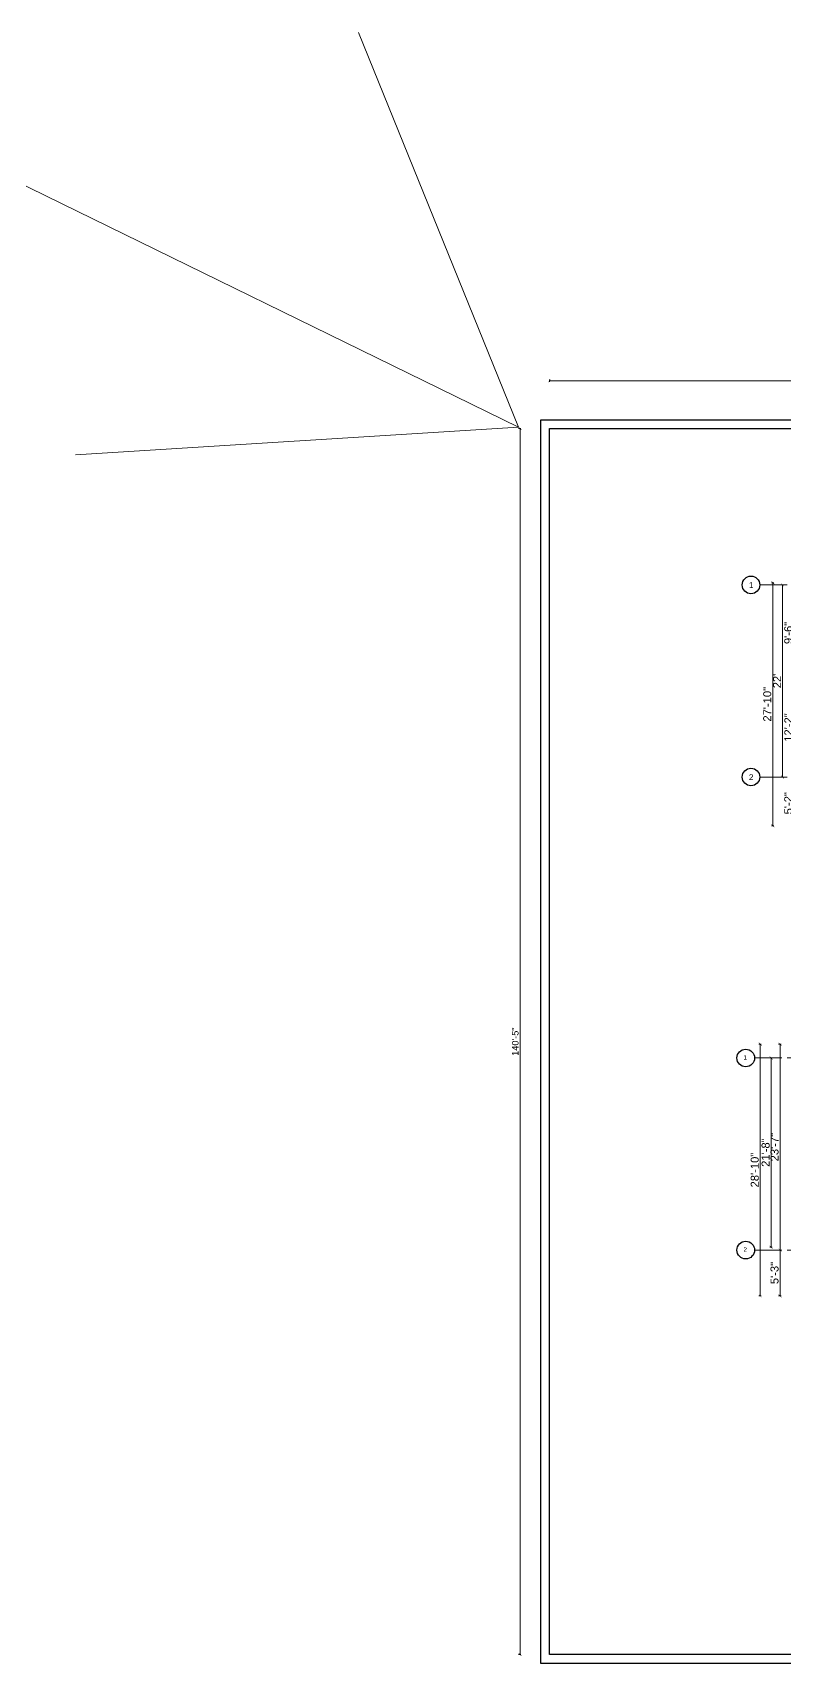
# Model space of a CAD drawing. Header units: inches. Extents: x -6800 to 96653, y -25814 to 17379.
# Drawn here: x 89020 to 90054, y -16458 to -14217 of the extents above; entities that cross this region are included whole.
import ezdxf

# ---------------------------------------------------------------- set-up
doc = ezdxf.new("R2010")
doc.units = ezdxf.units.IN
doc.header["$MEASUREMENT"] = 0
doc.header["$PDMODE"] = 34
doc.linetypes.add('CENTER', pattern=[2, 1.25, -0.25, 0.25, -0.25])
doc.layers.add('A-Windows', color=7, linetype='Continuous')
for name, color, linetype, lineweight in [('Cent line', 54, 'CENTER', 9), ('dimension', 50, 'Continuous', 20), ('dimension @ 1', 50, 'Continuous', 20)]:
    doc.layers.add(name, color=color, linetype=linetype, lineweight=lineweight)
doc.styles.get("Standard").update_dxf_attribs({"font": 'arial.ttf'})
doc.dimstyles.get("Standard").update_dxf_attribs({"dimtxt": 7, "dimasz": 4, "dimexe": 2, "dimexo": 2, "dimgap": 2, "dimtad": 1, "dimdec": 0, "dimzin": 0, "dimdsep": 46, "dimlunit": 4, "dimtxsty": 'Standard', "dimblk": 'ARCHTICK', "dimcen": 0.25, "dimclrd": 256, "dimclre": 256, "dimclrt": 256, "dimadec": 0, "dimazin": 0, "dimtfac": 1, "dimtdec": 0, "dimtofl": 0, "dimtmove": 0, "dimatfit": 3, "dimfxl": 1, "dimfxlon": 1, "dimtolj": 1, "dimtzin": 0, "dimlwd": -1, "dimlwe": -1, "dimarcsym": 1})

# ---------------------------------------------------------------- blocks, each defined once
blk = doc.blocks.new('_ArchTick')
at = {"color": 0, "linetype": 'ByBlock', "const_width": 0.15}
blk.add_lwpolyline([(-0.5, -0.5), (0.5, 0.5)], dxfattribs=at)
blk = doc.blocks.new('*D2211')
at = {"layer": 'Defpoints', "color": 0, "transparency": 16777216}
for p in [(90078.9, -14985.3), (90066.5, -15099.3), (90078.9, -15099.3)]:
    blk.add_point(p, dxfattribs=at)
at = {"layer": 'dimension', "transparency": 16777216}
for p, q in [((90067.8, -14985.3), (90064.5, -14985.3)), ((90066.5, -14985.3), (90066.5, -15099.3)), ((90067.8, -15099.3), (90064.5, -15099.3))]:
    blk.add_line(p, q, dxfattribs=at)
at = {"layer": 'dimension', "transparency": 16777216, "xscale": 4, "yscale": 4, "zscale": 4}
for p, rotation in [((90066.5, -14985.3), 90), ((90066.5, -15099.3), 270)]:
    blk.add_blockref('_ArchTick', p, dxfattribs=dict(at, rotation=rotation))
at = {"layer": 'dimension', "transparency": 16777216, "insert": (90058.9, -15042.3), "char_height": 11, "attachment_point": 5, "rotation": 90}
blk.add_mtext('\\A1;9\'-6"', dxfattribs=at)
blk = doc.blocks.new('*D2212')
at = {"layer": 'Defpoints', "color": 0, "transparency": 16777216}
for p in [(90078.9, -15099.3), (90066.5, -15245.3), (90078.9, -15245.3)]:
    blk.add_point(p, dxfattribs=at)
at = {"layer": 'dimension', "transparency": 16777216}
for p, q in [((90067.8, -15099.3), (90064.5, -15099.3)), ((90066.5, -15099.3), (90066.5, -15245.3)), ((90067.8, -15245.3), (90064.5, -15245.3))]:
    blk.add_line(p, q, dxfattribs=at)
at = {"layer": 'dimension', "transparency": 16777216, "xscale": 4, "yscale": 4, "zscale": 4}
for p, rotation in [((90066.5, -15099.3), 90), ((90066.5, -15245.3), 270)]:
    blk.add_blockref('_ArchTick', p, dxfattribs=dict(at, rotation=rotation))
at = {"layer": 'dimension', "transparency": 16777216, "insert": (90059, -15172.3), "char_height": 11, "attachment_point": 5, "rotation": 90}
blk.add_mtext('\\A1;12\'-2"', dxfattribs=at)
blk = doc.blocks.new('*D2213')
at = {"layer": 'Defpoints', "color": 0, "transparency": 16777216}
for p in [(90078.9, -15245.3), (90066.5, -15307.3), (90078.9, -15307.3)]:
    blk.add_point(p, dxfattribs=at)
at = {"layer": 'dimension', "transparency": 16777216}
for p, q in [((90067.8, -15245.3), (90064.5, -15245.3)), ((90066.5, -15245.3), (90066.5, -15307.3)), ((90067.8, -15307.3), (90064.5, -15307.3))]:
    blk.add_line(p, q, dxfattribs=at)
at = {"layer": 'dimension', "transparency": 16777216, "xscale": 4, "yscale": 4, "zscale": 4}
for p, rotation in [((90066.5, -15245.3), 90), ((90066.5, -15307.3), 270)]:
    blk.add_blockref('_ArchTick', p, dxfattribs=dict(at, rotation=rotation))
at = {"layer": 'dimension', "transparency": 16777216, "insert": (90058.9, -15276.3), "char_height": 11, "attachment_point": 5, "rotation": 90}
blk.add_mtext('\\A1;5\'-2"', dxfattribs=at)
blk = doc.blocks.new('*D2214')
at = {"layer": 'Defpoints', "color": 0, "transparency": 16777216}
for p in [(90120.9, -14976.3), (90051, -15240.3), (90120.9, -15240.3)]:
    blk.add_point(p, dxfattribs=at)
at = {"layer": 'dimension', "transparency": 16777216}
for p, q in [((90052.3, -14976.3), (90049, -14976.3)), ((90051, -14976.3), (90051, -15240.3)), ((90052.3, -15240.3), (90049, -15240.3))]:
    blk.add_line(p, q, dxfattribs=at)
at = {"layer": 'dimension', "transparency": 16777216, "xscale": 4, "yscale": 4, "zscale": 4}
for p, rotation in [((90051, -14976.3), 90), ((90051, -15240.3), 270)]:
    blk.add_blockref('_ArchTick', p, dxfattribs=dict(at, rotation=rotation))
at = {"layer": 'dimension', "transparency": 16777216, "insert": (90043.5, -15108.3), "char_height": 11, "attachment_point": 5, "rotation": 90}
blk.add_mtext("\\A1;22'", dxfattribs=at)
blk = doc.blocks.new('*D2215')
at = {"layer": 'Defpoints', "color": 0, "transparency": 16777216}
for p in [(90078.9, -14973.3), (90037.7, -15307.3), (90078.9, -15307.3)]:
    blk.add_point(p, dxfattribs=at)
at = {"layer": 'dimension', "transparency": 16777216}
for p, q in [((90038.9, -14973.3), (90035.7, -14973.3)), ((90037.7, -14973.3), (90037.7, -15307.3)), ((90038.9, -15307.3), (90035.7, -15307.3))]:
    blk.add_line(p, q, dxfattribs=at)
at = {"layer": 'dimension', "transparency": 16777216, "xscale": 4, "yscale": 4, "zscale": 4}
for p, rotation in [((90037.7, -14973.3), 90), ((90037.7, -15307.3), 270)]:
    blk.add_blockref('_ArchTick', p, dxfattribs=dict(at, rotation=rotation))
at = {"layer": 'dimension', "transparency": 16777216, "insert": (90030, -15140.3), "char_height": 11, "attachment_point": 5, "rotation": 90}
blk.add_mtext('\\A1;27\'-10"', dxfattribs=at)
blk = doc.blocks.new('*D2373')
at = {"layer": 'Defpoints', "color": 0, "transparency": 16777216}
for p in [(90061.6, -15607.4), (90047.6, -15890.4), (90047.6, -15890.4)]:
    blk.add_point(p, dxfattribs=at)
at = {"layer": 'dimension', "transparency": 16777216}
for p, q in [((90048.9, -15607.4), (90045.6, -15607.4)), ((90047.6, -15607.4), (90047.6, -15890.4)), ((90047.6, -15890.4), (90049.6, -15890.4))]:
    blk.add_line(p, q, dxfattribs=at)
at = {"layer": 'dimension', "transparency": 16777216, "xscale": 4, "yscale": 4, "zscale": 4}
for p, rotation in [((90047.6, -15607.4), 90), ((90047.6, -15890.4), 270)]:
    blk.add_blockref('_ArchTick', p, dxfattribs=dict(at, rotation=rotation))
at = {"layer": 'dimension', "transparency": 16777216, "insert": (90040, -15748.9), "char_height": 11, "attachment_point": 5, "rotation": 90}
blk.add_mtext('\\A1;23\'-7"', dxfattribs=at)
blk = doc.blocks.new('*D2374')
at = {"layer": 'Defpoints', "color": 0, "transparency": 16777216}
for p in [(90047.6, -15890.4), (90047.6, -15953.4), (90061.6, -15953.4)]:
    blk.add_point(p, dxfattribs=at)
at = {"layer": 'dimension', "transparency": 16777216}
for p, q in [((90047.6, -15890.4), (90049.6, -15890.4)), ((90047.6, -15890.4), (90047.6, -15953.4)), ((90048.9, -15953.4), (90045.6, -15953.4))]:
    blk.add_line(p, q, dxfattribs=at)
at = {"layer": 'dimension', "transparency": 16777216, "xscale": 4, "yscale": 4, "zscale": 4}
for p, rotation in [((90047.6, -15890.4), 90), ((90047.6, -15953.4), 270)]:
    blk.add_blockref('_ArchTick', p, dxfattribs=dict(at, rotation=rotation))
at = {"layer": 'dimension', "transparency": 16777216, "insert": (90040, -15921.9), "char_height": 11, "attachment_point": 5, "rotation": 90}
blk.add_mtext('\\A1;5\'-3"', dxfattribs=at)
blk = doc.blocks.new('*D2375')
at = {"layer": 'Defpoints', "color": 0, "transparency": 16777216}
for p in [(90119.6, -15626.4), (90035.3, -15886.4), (90119.6, -15886.4)]:
    blk.add_point(p, dxfattribs=at)
at = {"layer": 'dimension', "transparency": 16777216}
for p, q in [((90036.6, -15626.4), (90033.3, -15626.4)), ((90035.3, -15626.4), (90035.3, -15886.4)), ((90036.6, -15886.4), (90033.3, -15886.4))]:
    blk.add_line(p, q, dxfattribs=at)
at = {"layer": 'dimension', "transparency": 16777216, "xscale": 4, "yscale": 4, "zscale": 4}
for p, rotation in [((90035.3, -15626.4), 90), ((90035.3, -15886.4), 270)]:
    blk.add_blockref('_ArchTick', p, dxfattribs=dict(at, rotation=rotation))
at = {"layer": 'dimension', "transparency": 16777216, "insert": (90027.7, -15756.4), "char_height": 11, "attachment_point": 5, "rotation": 90}
blk.add_mtext('\\A1;21\'-8"', dxfattribs=at)
blk = doc.blocks.new('*D2376')
at = {"layer": 'Defpoints', "color": 0, "transparency": 16777216}
for p in [(90061.6, -15607.4), (90020.4, -15953.4), (90061.6, -15953.4)]:
    blk.add_point(p, dxfattribs=at)
at = {"layer": 'dimension', "transparency": 16777216}
for p, q in [((90021.7, -15607.4), (90018.4, -15607.4)), ((90020.4, -15607.4), (90020.4, -15953.4)), ((90021.7, -15953.4), (90018.4, -15953.4))]:
    blk.add_line(p, q, dxfattribs=at)
at = {"layer": 'dimension', "transparency": 16777216, "xscale": 4, "yscale": 4, "zscale": 4}
for p, rotation in [((90020.4, -15607.4), 90), ((90020.4, -15953.4), 270)]:
    blk.add_blockref('_ArchTick', p, dxfattribs=dict(at, rotation=rotation))
at = {"layer": 'dimension', "transparency": 16777216, "insert": (90012.8, -15780.4), "char_height": 11, "attachment_point": 5, "rotation": 90}
blk.add_mtext('\\A1;28\'-10"', dxfattribs=at)
blk = doc.blocks.new('*D2377')
at = {"layer": 'Defpoints', "color": 0, "transparency": 16777216}
for p in [(92106.5, -14696), (89730.5, -14761.5), (92106.5, -14761.5)]:
    blk.add_point(p, dxfattribs=at)
at = {"layer": 'dimension', "transparency": 16777216}
for p, q in [((89730.5, -14697.2), (89730.5, -14694)), ((89730.5, -14696), (92106.5, -14696)), ((92106.5, -14697.2), (92106.5, -14694))]:
    blk.add_line(p, q, dxfattribs=at)
at = {"layer": 'dimension', "transparency": 16777216, "xscale": 4, "yscale": 4, "zscale": 4, "rotation": 180}
blk.add_blockref('_ArchTick', (89730.5, -14696), dxfattribs=at)
at = {"layer": 'dimension', "transparency": 16777216, "xscale": 4, "yscale": 4, "zscale": 4}
blk.add_blockref('_ArchTick', (92106.5, -14696), dxfattribs=at)
at = {"layer": 'dimension', "transparency": 16777216, "insert": (90918.5, -14689.4), "char_height": 9, "attachment_point": 5}
blk.add_mtext("\\A1;198'", dxfattribs=at)
blk = doc.blocks.new('*D2378')
at = {"layer": 'Defpoints', "color": 0, "transparency": 16777216}
for p in [(89690.2, -14761.5), (89730.5, -14761.5), (89730.5, -16446.3)]:
    blk.add_point(p, dxfattribs=at)
at = {"layer": 'dimension', "transparency": 16777216}
for p, q in [((89691.4, -14761.5), (89688.2, -14761.5)), ((89690.2, -16446.3), (89690.2, -14761.5)), ((89691.4, -16446.3), (89688.2, -16446.3))]:
    blk.add_line(p, q, dxfattribs=at)
at = {"layer": 'dimension', "transparency": 16777216, "xscale": 4, "yscale": 4, "zscale": 4}
for p, rotation in [((89690.2, -14761.5), 90), ((89690.2, -16446.3), 270)]:
    blk.add_blockref('_ArchTick', p, dxfattribs=dict(at, rotation=rotation))
at = {"layer": 'dimension', "transparency": 16777216, "insert": (89683.6, -15603.9), "char_height": 9, "attachment_point": 5, "rotation": 90}
blk.add_mtext('\\A1;140\'-5"', dxfattribs=at)

msp = doc.modelspace()

# ---------------------------------------------------------------- linework, layer by layer
at = {"transparency": 33554651}
for p, q in [((89718.5, -14749.5), (92118.5, -14749.5)), ((89718.5, -16458.3), (89718.5, -14749.5)), ((89730.5, -14761.5), (92106.5, -14761.5)), ((89730.5, -16446.3), (89730.5, -14761.5)), ((92106.5, -16446.3), (89730.5, -16446.3)), ((92118.5, -16458.3), (89718.5, -16458.3))]:
    msp.add_line(p, q, dxfattribs=at)
for centre in [(90007.6, -14976.3), (90007.6, -15240.3), (90000.4, -15626.4), (90000.4, -15890.4)]:
    msp.add_circle(centre, 12.1, dxfattribs=at)
at = {"layer": 'Cent line', "ltscale": 30, "transparency": 33554643}
for p, q in [((90019.7, -14976.3), (91388.2, -14976.3)), ((90019.7, -15240.3), (91388.2, -15240.3)), ((90012.5, -15626.4), (91380.9, -15626.4)), ((90012.5, -15890.4), (91380.9, -15890.4))]:
    msp.add_line(p, q, dxfattribs=at)
at = {"layer": 'dimension', "transparency": 33554651}
for p, q in [((89688.2, -14759.5), (89468.1, -14217.3)), ((88639.3, -14246.6), (89688.2, -14759.5)), ((89688.2, -14759.5), (89079.2, -14797.7))]:
    msp.add_line(p, q, dxfattribs=at)

# ---------------------------------------------------------------- texts
at = {"transparency": 33554651, "char_height": 6, "attachment_point": 1}
for s, insert in [('1', (89997.4, -15622.6)), ('2', (89997.4, -15886.6))]:
    msp.add_mtext_dynamic_manual_height_columns(s, width=837.601, gutter_width=65.6, heights=[0], dxfattribs=dict(at, insert=insert))
at = {"layer": 'A-Windows', "ltscale": 10, "transparency": 33554687, "char_height": 8, "attachment_point": 1}
for s, insert in [('1', (90004.7, -14972.5)), ('2', (90004.7, -15236.5))]:
    msp.add_mtext_dynamic_manual_height_columns(s, width=837.601, gutter_width=65.6, heights=[0], dxfattribs=dict(at, insert=insert))

# ---------------------------------------------------------------- dimensions: what is measured, and where the dimension line sits
at = {"layer": 'dimension @ 1', "transparency": 33554651}
dim = msp.add_linear_dim(base=(92106.5, -14696), p1=(89730.5, -14761.5), p2=(92106.5, -14761.5), dimstyle='Standard', override={"dimscale": 1, "dimtxt": 9, "dimtix": 0, "dimtofl": 0, "dimtmove": 0, "dimatfit": 3, "dimfxl": 1.25}, dxfattribs=at)
dim.commit()
dim.dimension.update_dxf_attribs({"geometry": '*D2377', "text_midpoint": (90918.5, -14689.4)})
for base, p1, p2, override, picture, middle in [((89690.2, -14761.5), (89730.5, -16446.3), (89730.5, -14761.5), {"dimscale": 1, "dimtxt": 9, "dimtix": 0, "dimtofl": 0, "dimtmove": 0, "dimatfit": 3, "dimfxl": 1.25}, '*D2378', (89683.6, -15603.9)), ((90037.7, -15307.3), (90078.9, -14973.3), (90078.9, -15307.3), {"dimscale": 1, "dimtxt": 11, "dimtix": 0, "dimtofl": 0, "dimtmove": 0, "dimatfit": 3, "dimfxl": 1.25}, '*D2215', (90030, -15140.3)), ((90051, -15240.3), (90120.9, -14976.3), (90120.9, -15240.3), {"dimscale": 1, "dimtxt": 11, "dimtix": 0, "dimtofl": 0, "dimtmove": 0, "dimatfit": 3, "dimfxl": 1.25}, '*D2214', (90043.5, -15108.3)), ((90066.5, -15099.3), (90078.9, -14985.3), (90078.9, -15099.3), {"dimscale": 1, "dimtxt": 11, "dimtix": 0, "dimtofl": 0, "dimtmove": 0, "dimatfit": 3, "dimfxl": 1.25}, '*D2211', (90058.9, -15042.3)), ((90066.5, -15245.3), (90078.9, -15099.3), (90078.9, -15245.3), {"dimscale": 1, "dimtxt": 11, "dimtix": 0, "dimtofl": 0, "dimtmove": 0, "dimatfit": 3, "dimfxl": 1.25}, '*D2212', (90059, -15172.3)), ((90066.5, -15307.3), (90078.9, -15245.3), (90078.9, -15307.3), {"dimscale": 1, "dimtxt": 11, "dimtix": 0, "dimtofl": 0, "dimtmove": 0, "dimatfit": 3, "dimfxl": 1.25}, '*D2213', (90058.9, -15276.3)), ((90020.4, -15953.4), (90061.6, -15607.4), (90061.6, -15953.4), {"dimscale": 1, "dimtxt": 11, "dimtix": 0, "dimtofl": 0, "dimtmove": 0, "dimatfit": 3, "dimfxl": 1.25}, '*D2376', (90012.8, -15780.4)), ((90047.6, -15890.4), (90061.6, -15607.4), (90047.6, -15890.4), {"dimscale": 1, "dimtxt": 11, "dimtix": 0, "dimtofl": 0, "dimtmove": 0, "dimatfit": 3, "dimfxl": 1.25}, '*D2373', (90040, -15748.9)), ((90035.3, -15886.4), (90119.6, -15626.4), (90119.6, -15886.4), {"dimscale": 1, "dimtxt": 11, "dimtix": 0, "dimtofl": 0, "dimtmove": 0, "dimatfit": 3, "dimfxl": 1.25}, '*D2375', (90027.7, -15756.4)), ((90047.6, -15953.4), (90047.6, -15890.4), (90061.6, -15953.4), {"dimscale": 1, "dimtxt": 11, "dimtix": 0, "dimtofl": 0, "dimtmove": 0, "dimatfit": 3, "dimfxl": 1.25}, '*D2374', (90040, -15921.9))]:
    dim = msp.add_linear_dim(base=base, p1=p1, p2=p2, angle=90, dimstyle='Standard', override=override, dxfattribs=at)
    dim.commit()
    dim.dimension.update_dxf_attribs({"geometry": picture, "text_midpoint": middle})

doc.saveas('drawing.dxf')
